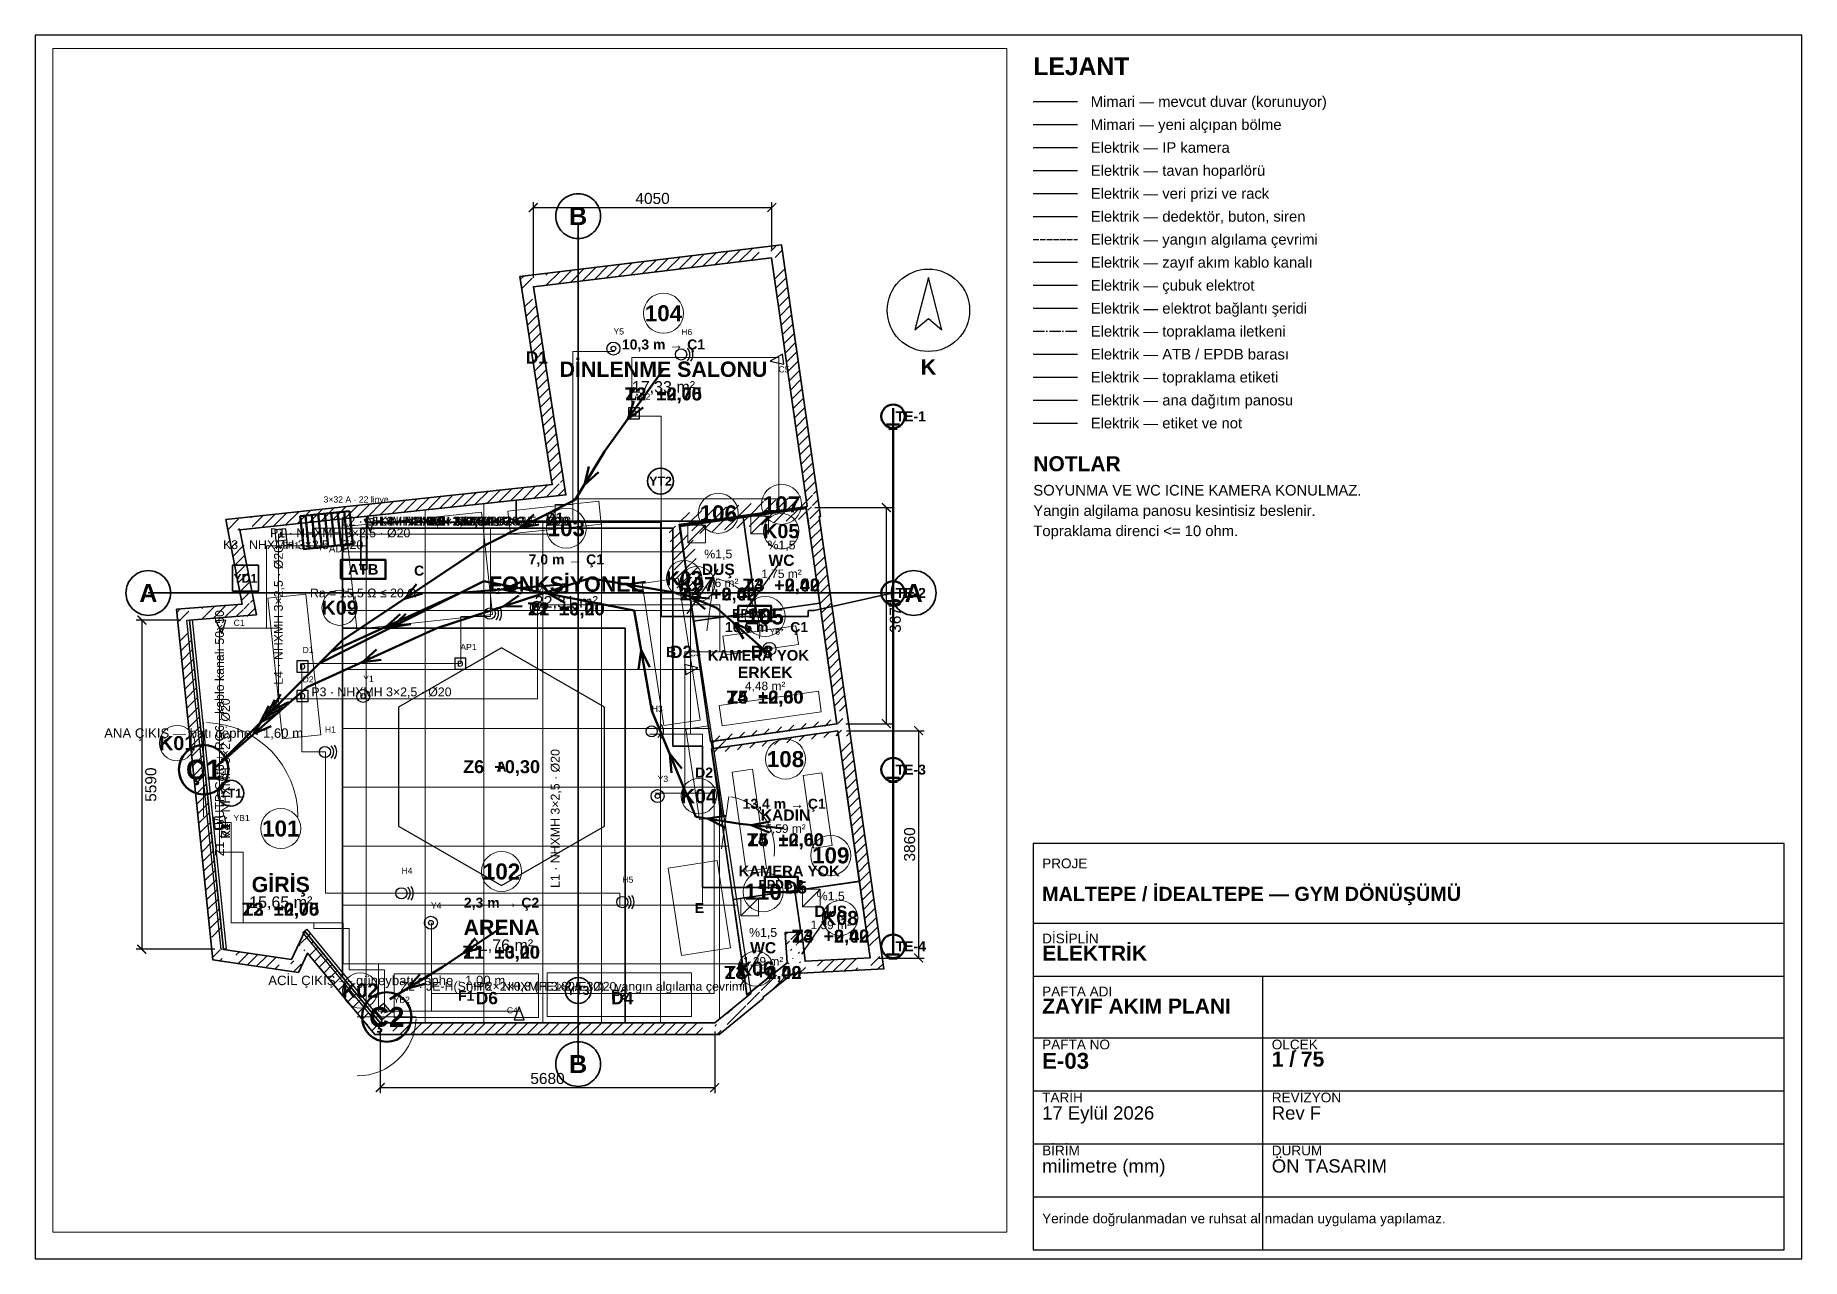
# Paper-space layout 'E-03 ZAYIF AKIM PLANI' of a CAD drawing. Header units: millimetres. Extents: x 10 to 410, y 10 to 287.
# The model-space entities are those that its viewports show. They can reach past a viewport. Long polylines and large blocks are cut down to what shows.
import ezdxf
from ezdxf.enums import TextEntityAlignment as Align

# ---------------------------------------------------------------- set-up
doc = ezdxf.new("R2010")
doc.units = ezdxf.units.MM
doc.linetypes.add('DASHDOT', pattern=[3.556, 2.54, -0.508, 0, -0.508])
doc.linetypes.add('DASHED', pattern=[1.524, 1.27, -0.254])
for name, color, linetype, lineweight in [('A-CEPHE', 5, 'Continuous', 25), ('A-DUVAR-MEVCUT', 8, 'Continuous', 35), ('A-DUVAR-YENI', 1, 'Continuous', 35), ('A-EKIPMAN', 9, 'Continuous', 18), ('A-KAPI', 8, 'Continuous', 18), ('A-KESIT-HAT', 1, 'DASHDOT', 35), ('A-MAHAL', 6, 'Continuous', 18), ('A-MOBILYA', 9, 'Continuous', 18), ('A-TAVAN-KAPAK', 150, 'Continuous', 18), ('A-TAVAN-SINIR', 150, 'Continuous', 25), ('A-TAVAN-YAZI', 150, 'Continuous', 13), ('A-YANGIN-EKIP', 1, 'Continuous', 35), ('A-YANGIN-KACIS', 3, 'Continuous', 50), ('A-YAZI', 8, 'Continuous', 13), ('A-ZEMIN-DERZ', 253, 'Continuous', 13), ('A-ZEMIN-SINIR', 30, 'Continuous', 25), ('A-ZEMIN-YAZI', 30, 'Continuous', 13), ('E-PANO', 7, 'Continuous', 50), ('E-TOPRAK-BARA', 3, 'Continuous', 50), ('E-TOPRAK-ELEKTROT', 3, 'Continuous', 50), ('E-TOPRAK-ILETKEN', 3, 'DASHDOT', 35), ('E-TOPRAK-SERIT', 3, 'Continuous', 50), ('E-TOPRAK-YAZI', 3, 'Continuous', 13), ('E-YAZI', 7, 'Continuous', 13), ('E-ZAYIF-KAMERA', 6, 'Continuous', 25), ('E-ZAYIF-LINYE', 6, 'DASHED', 13), ('E-ZAYIF-SES', 6, 'Continuous', 25), ('E-ZAYIF-TAVA', 6, 'Continuous', 18), ('E-ZAYIF-VERI', 6, 'Continuous', 25), ('E-ZAYIF-YANGIN', 1, 'Continuous', 25), ('G-ANTET', 7, 'Continuous', 25), ('G-KUZEY', 7, 'Continuous', 25), ('G-OLCU', 7, 'Continuous', 13)]:
    doc.layers.add(name, color=color, linetype=linetype, lineweight=lineweight)
doc.styles.add('GYM', font='arial.ttf')
doc.styles.add('GYM-B', font='arialbd.ttf')
doc.dimstyles.new('GYM-75', dxfattribs={"dimscale": 75, "dimtxt": 2.5, "dimasz": 2, "dimexe": 1.25, "dimexo": 2, "dimgap": 0.8, "dimtad": 1, "dimdec": 0, "dimtxsty": 'GYM', "dimblk": 'ARCHTICK', "dimcen": 2.5, "dimclrt": 7, "dimazin": 3, "dimtfac": 1, "dimtmove": 0, "dimatfit": 3})

# ---------------------------------------------------------------- blocks, each defined once
blk = doc.blocks.new('ANTET_A3')
for p, q in [((0, 74), (170, 74)), ((0, 62), (170, 62)), ((52, 0), (52, 62)), ((0, 48), (170, 48)), ((0, 36), (170, 36)), ((0, 24), (170, 24)), ((0, 12), (170, 12))]:
    blk.add_line(p, q)
blk.add_lwpolyline([(0, 0), (170, 0), (170, 92), (0, 92)], close=True)
at = {"style": 'GYM'}
for s, p in [('PROJE', (2, 87.5)), ('DİSİPLİN', (2, 70.5)), ('PAFTA ADI', (2, 58.5)), ('ÖLÇEK', (54, 46.5)), ('PAFTA NO', (2, 46.5)), ('TARİH', (2, 34.5)), ('REVİZYON', (54, 34.5)), ('BİRİM', (2, 22.5)), ('DURUM', (54, 22.5))]:
    blk.add_text(s, height=2.2, dxfattribs=at).set_placement(p, align=Align.MIDDLE_LEFT)
for tag, p, height, style in [('PROJE', (2, 79), 3.2, 'GYM-B'), ('DISIPLIN', (2, 65.5), 3.4, 'GYM-B'), ('PAFTA_ADI', (2, 53.5), 3.4, 'GYM-B'), ('PAFTA_NO', (2, 41), 3.6, 'GYM-B'), ('OLCEK', (54, 41.5), 3.4, 'GYM-B'), ('TARIH', (2, 29.5), 3, 'GYM'), ('REV', (54, 29.5), 3, 'GYM'), ('BIRIM', (2, 17.5), 3, 'GYM'), ('DURUM', (54, 17.5), 3, 'GYM'), ('NOT', (2, 6), 2.2, 'GYM')]:
    blk.add_attdef(tag, p, '', height=height, dxfattribs=dict(style=style))
blk = doc.blocks.new('G_KUZEY')
blk.add_lwpolyline([(0, 560), (-230, -330), (0, -140), (230, -330)], close=True)
blk.add_circle((0, 0), 700)
at = {"style": 'GYM-B'}
blk.add_text('K', height=260, dxfattribs=at).set_placement((0, -960), align=Align.MIDDLE_CENTER)
blk = doc.blocks.new('_ARCHTICK')
at = {"color": 0, "linetype": 'BYBLOCK', "const_width": 0.15}
blk.add_lwpolyline([(-0.5, -0.5), (0.5, 0.5)], dxfattribs=at)
blk = doc.blocks.new('E_PANO')
for p, q in [((-330, -280), (-330, 280)), ((-220, -280), (-220, 280)), ((-110, -280), (-110, 280)), ((0, -280), (0, 280)), ((110, -280), (110, 280)), ((220, -280), (220, 280)), ((330, -280), (330, 280))]:
    blk.add_line(p, q)
blk.add_lwpolyline([(-420, -280), (420, -280), (420, 280), (-420, 280)], close=True)
at = {"style": 'GYM'}
for tag, p, height in [('KOD', (0, 380), 120), ('TANIM', (0, -470), 105)]:
    blk.add_attdef(tag, p, '', height=height, dxfattribs=at)
blk = doc.blocks.new('E_KAMERA')
blk.add_lwpolyline([(-110, -85), (110, 0), (-110, 85)], close=True)
at = {"style": 'GYM'}
blk.add_attdef('KOD', (0, 210), '', height=105, dxfattribs=at)
blk = doc.blocks.new('E_HOPARLOR')
blk.add_circle((0, 0), 95)
for radius, start, end in [(150, -45, 45), (200, -35, 35)]:
    blk.add_arc((0, 0), radius, start, end)
at = {"style": 'GYM'}
blk.add_attdef('KOD', (0, 330), '', height=105, dxfattribs=at)
blk = doc.blocks.new('E_VERI')
blk.add_lwpolyline([(-95, -95), (95, -95), (95, 95), (-95, 95)], close=True)
at = {"style": 'GYM-B'}
blk.add_text('D', height=105, dxfattribs=at).set_placement((0, 0), align=Align.MIDDLE_CENTER)
at = {"style": 'GYM'}
blk.add_attdef('KOD', (0, 230), '', height=105, dxfattribs=at)
blk = doc.blocks.new('E_DEDEKTOR')
for radius in [110, 40]:
    blk.add_circle((0, 0), radius)
at = {"style": 'GYM'}
blk.add_attdef('KOD', (0, 240), '', height=105, dxfattribs=at)
blk = doc.blocks.new('E_YANGIN_BUTON')
blk.add_lwpolyline([(-95, -95), (95, -95), (95, 95), (-95, 95)], close=True)
at = {"style": 'GYM-B'}
blk.add_text('Y', height=105, dxfattribs=at).set_placement((0, 0), align=Align.MIDDLE_CENTER)
at = {"style": 'GYM'}
blk.add_attdef('KOD', (0, 230), '', height=105, dxfattribs=at)

msp = doc.modelspace()

# ---------------------------------------------------------------- hatches: boundary and pattern name
at = {"layer": 'A-DUVAR-MEVCUT'}
h = msp.add_hatch(dxfattribs=at)
h.set_pattern_fill('ANSI31', scale=40)
h.paths.add_polyline_path([(11012, 4959), (11563, 1104), (11761, 1132.3), (11210, 4987.3)])
h.paths.add_polyline_path([(11353, 1093), (11563, 1104), (11533, 1314), (11735, 1314), (11773, 1048.3), (11773, 914.7), (11377.4, 894), (11353, 894)])
h.paths.add_polyline_path([(11563, 1104), (10456, 1046), (10466.5, 846.3), (11573.5, 904.3)])
h.paths.add_polyline_path([(10432.3, 1256), (10456, 1046), (10666, 1057), (10666, 856.7), (10278.4, 836.4), (10275.5, 862.3), (10246, 838.7), (10246, 1256)])
h.paths.add_polyline_path([(10456, 1046), (10400, 1542), (10201.3, 1519.6), (10257.3, 1023.6)])
h.paths.add_polyline_path([(10190, 1332), (10190, 1534.6), (10400, 1542), (10423.7, 1332)])
h.paths.add_polyline_path([(10400, 1542), (10116, 1532), (10123, 1332.1), (10407, 1342.1)])
h.paths.add_polyline_path([(10326, 1322), (10129.9, 1322), (10116, 1532), (10326, 1539.4)])
h.paths.add_polyline_path([(10116, 1532), (10150, 1018), (10349.6, 1031.2), (10315.6, 1545.2)])
h.paths.add_polyline_path([(9940, 850.4), (10150, 1018), (10136.1, 1228), (10360, 1228), (10360, 840.7), (10278.4, 836.4), (10275.5, 862.3), (10207.5, 808), (9940, 808)])
h.paths.add_polyline_path([(10150, 1018), (9527.5, 521.1), (9652.2, 364.8), (10274.8, 861.7)])
h.paths.add_polyline_path([(9317.5, 322.8), (9531, 498), (9527.5, 521.1), (9737.5, 688.7), (9737.5, 408.7), (9618.5, 311.1), (9317.5, 311.1)])
h.paths.add_polyline_path([(9527.5, 521.1), (9531, 498), (9728.7, 528.2), (9725.2, 551.3)])
h.paths.add_polyline_path([(9321, 325.7), (9531, 498), (9527.5, 521.1), (9741, 691.5), (9741, 411.6), (9590.4, 288), (9321, 288)])
h.paths.add_polyline_path([(9531, 498), (8924, 0), (9050.9, -154.6), (9657.9, 343.4)])
h.paths.add_polyline_path([(9134, -86.4), (8995.5, -200), (8714, -200), (8714, 0), (8924, 0), (9134, 172.3)])
h.paths.add_polyline_path([(8924, 0), (3241, 0), (3241, -200), (8924, -200)])
h.paths.add_polyline_path([(3067.6, 210), (3241, 0), (3451, 0), (3451, -200), (3146.8, -200), (3031, -59.8), (3031, 210)])
h.paths.add_polyline_path([(3241, 0), (1957, 1555), (1802.8, 1427.7), (3086.8, -127.3)])
h.paths.add_polyline_path([(1858.6, 1345), (1957, 1555), (2130.4, 1345)])
h.paths.add_polyline_path([(1957, 1555), (1732, 1075), (1913.1, 990.1), (2138.1, 1470.1)])
h.paths.add_polyline_path([(1522, 904.1), (1522, 1106.3), (1732, 1075), (1830.4, 1285), (1942, 1285), (1942, 1051.8), (1854.4, 865), (1784.2, 865)])
h.paths.add_polyline_path([(1732, 1075), (579, 1247), (549.5, 1049.2), (1702.5, 877.2)])
h.paths.add_polyline_path([(557.3, 1457), (579, 1247), (789, 1215.7), (789, 1037), (631.2, 1037), (396, 1072.1), (369, 1333.3), (369, 1457)])
h.paths.add_polyline_path([(579, 1247), (0, 6840), (-198.9, 6819.4), (380.1, 1226.4)])
h.paths.add_polyline_path([(210, 6856.8), (0, 6840), (21.7, 6630), (-179.3, 6630), (-210, 6926.3), (-210, 7023.8), (116.8, 7050), (210, 7050)])
h.paths.add_polyline_path([(0, 6840), (1136, 6931), (1120, 7130.4), (-16, 7039.4)])
h.paths.add_polyline_path([(1094.8, 7141), (1136, 6931), (926, 6914.2), (926, 7141)])
h.paths.add_polyline_path([(1136, 6931), (853, 8372), (656.7, 8333.5), (939.7, 6892.5)])
h.paths.add_polyline_path([(1063, 8394.5), (853, 8372), (894.2, 8162), (690.4, 8162), (643, 8403.5), (643, 8550.7), (935.7, 8582), (1063, 8582)])
h.paths.add_polyline_path([(853, 8372), (6392, 8965), (6370.7, 9163.9), (831.7, 8570.9)])
h.paths.add_polyline_path([(6359.2, 9175), (6392, 8965), (6182, 8942.5), (6182, 9175)])
h.paths.add_polyline_path([(6392, 8965), (5840, 12499), (5642.4, 12468.1), (6194.4, 8934.1)])
h.paths.add_polyline_path([(6050, 12524.5), (5840, 12499), (5872.8, 12289), (5670.4, 12289), (5630, 12547.5), (5630, 12675), (5910.3, 12709), (6050, 12709)])
h.paths.add_polyline_path([(5840, 12499), (9885, 12990), (9860.9, 13188.5), (5815.9, 12697.5)])
h.paths.add_polyline_path([(9915.2, 12780), (9885, 12990), (9675, 12964.5), (9675, 13166), (9955.3, 13200), (10056.9, 13200), (10095, 12934.7), (10095, 12780)])
h.paths.add_polyline_path([(9885, 12990), (10491, 8771), (10689, 8799.4), (10083, 13018.4)])
h.paths.add_polyline_path([(10500.3, 8561), (10473, 8753), (10281, 8725.3), (10281, 8741.2), (10491, 8771), (10460.8, 8981), (10662.9, 8981), (10701, 8715.7), (10701, 8598.8), (10697.1, 8598.2), (10701, 8570.5), (10701, 8561)])
h.paths.add_polyline_path([(10491, 8771), (8314, 8462), (8342.1, 8264), (10519.1, 8573)])
h.paths.add_polyline_path([(8524, 8472.1), (8329, 8444), (8356.2, 8252), (8346.1, 8252), (8314, 8462), (8524, 8491.8)])
h.paths.add_polyline_path([(8314, 8462), (8485.6, 7338.9), (8683.3, 7369.1), (8511.7, 8492.2)])
h.paths.add_polyline_path([(8455.9, 7548.9), (8485.6, 7338.9), (8453.5, 7548.9)])
h.paths.add_polyline_path([(8485.6, 7338.9), (8329, 8444), (8131, 8415.9), (8287.6, 7310.9)])
h.paths.add_polyline_path([(8539, 8474.3), (8329, 8444), (8358.8, 8234), (8348.8, 8234), (8314, 8462), (8539, 8493.9)])
h.paths.add_polyline_path([(8329, 8444), (10473, 8753), (10444.5, 8951), (8300.5, 8642)])
h.paths.add_polyline_path([(10502.9, 8543), (10473, 8753), (10263, 8722.7), (10263, 8738.6), (10491, 8771), (10463.4, 8963), (10665.5, 8963), (10683, 8841), (10683, 8543)])
h.paths.add_polyline_path([(10473, 8753), (10996, 5080), (11194, 5108.2), (10671, 8781.2)])
h.paths.add_polyline_path([(11024.7, 4870), (11012, 4959), (10786, 4926.8), (10786, 5050.2), (10996, 5080), (10966.1, 5290), (11168.1, 5290), (11206, 5023.9), (11206, 4870)])
h.paths.add_polyline_path([(10996, 5080), (8876.8, 4779), (8904.9, 4580.9), (11024.1, 4882)])
h.paths.add_polyline_path([(9086.8, 4685.1), (8895.3, 4657.9), (8876.8, 4779), (9086.8, 4808.8)])
h.paths.add_polyline_path([(8876.8, 4779), (8895.3, 4657.9), (9093, 4688.1), (9074.5, 4809.2)])
h.paths.add_polyline_path([(9105.3, 4687.8), (8895.3, 4657.9), (8876.8, 4779), (9105.3, 4811.4)])
h.paths.add_polyline_path([(8895.3, 4657.9), (11012, 4959), (10983.8, 5157), (8867.1, 4855.9)])
h.paths.add_polyline_path([(11042, 4749), (11012, 4959), (10802, 4929.1), (10802, 5052.4), (10996, 5080), (10983.3, 5169), (11185.3, 5169), (11222, 4911.6), (11222, 4910.1), (11221, 4910), (11222, 4903.3), (11222, 4749)])

# ---------------------------------------------------------------- linework, layer by layer
at = {"layer": 'A-CEPHE'}
for points in [[(-44.8, 6835.4), (44.8, 6844.6), (624.8, 1254.6), (535.2, 1245.4)], [(3274.8, 28.5), (3205.2, -28.5), (1925.2, 1531.5), (1994.8, 1588.5)]]:
    msp.add_lwpolyline(points, close=True, dxfattribs=at)
at = {"layer": 'A-DUVAR-MEVCUT'}
for points in [[(11221, 4910), (11791.9, 915.7), (10278.4, 836.4), (10275.5, 862.3), (9742.7, 436.9), (9745.9, 415.6), (8995.5, -200), (3146.8, -200), (2004, 1184), (1849.9, 855.2), (396, 1072.1), (-220, 7023), (896.5, 7112.5), (614.7, 8547.6), (6162, 9141.5), (5610.5, 12672.6), (10055.1, 13212.1), (10717.5, 8601.1), (10697.1, 8598.2), (11222.2, 4910.1)], [(11012, 4959), (11563, 1104), (10456, 1046), (10400, 1542), (10116, 1532), (10150, 1018), (9527.5, 521.1), (9531, 498), (8924, 0), (3241, 0), (1957, 1555), (1732, 1075), (579, 1247), (0, 6840), (1136, 6931), (853, 8372), (6392, 8965), (5840, 12499), (9885, 12990), (10491, 8771), (8314, 8462), (8485.6, 7338.9), (8329, 8444), (10473, 8753), (10996, 5080), (8876.8, 4779), (8895.3, 4657.9)]]:
    msp.add_lwpolyline(points, close=True, dxfattribs=at)
at = {"layer": 'A-DUVAR-YENI'}
for points in [[(10473, 8753), (8329, 8444), (8849, 4775), (10996, 5080)], [(10475.8, 8733.2), (10704.2, 7129.4), (9632.7, 6976.8), (9404.3, 8580.6)], [(9403.3, 8580.5), (9631.7, 6976.7), (8558.6, 6823.9), (8331.3, 8427.8)], [(11012, 4959), (8868, 4654), (9466, 472), (10150, 1018), (10116, 1532), (10400, 1542), (10456, 1046), (11563, 1104)], [(11377.5, 2402), (11563, 1104), (10456, 1046), (10400, 1542), (10381.8, 1541.4), (10281.1, 2245.2)], [(10280.1, 2245.1), (10380.8, 1541.3), (10116, 1532), (10150, 1018), (9496.8, 496.6), (9463.2, 491.8), (9233.9, 2095.5)]]:
    msp.add_lwpolyline(points, close=True, dxfattribs=at)
at = {"layer": 'A-EKIPMAN'}
for points in [[(6991.3, 8468.5), (6949.9, 8856.3), (5408.7, 8691.5), (5450.1, 8303.7)], [(4960.5, 8673.3), (2653.6, 8426.8), (2839.5, 6686.7), (5146.4, 6933.2)], [(8301.9, 7552.9), (7689, 7459.1), (8058.1, 5047.1), (8671, 5140.9)], [(5300, 6369.9), (3550.7, 5359.9), (3550.7, 3340.1), (5300, 2330.1), (7049.3, 3340.1), (7049.3, 5359.9)], [(8815.5, 5045.6), (8430, 4986.6), (8664.5, 3454.4), (9050, 3513.4)], [(9188.6, 1272.2), (8961.7, 2754.9), (8131.4, 2627.8), (8358.3, 1145.1)], [(5925, 90), (5925, 830), (3475, 830), (3475, 90)], [(8525, 110), (8525, 850), (6075, 850), (6075, 110)]]:
    msp.add_lwpolyline(points, close=True, dxfattribs=at)
at = {"layer": 'A-KAPI'}
for p, q in [((8787.4, 6654.4), (8912.6, 7545.6)), ((240, 3500), (240, 5100)), ((9037.4, 2954.4), (9162.6, 3845.6)), ((2850, 100), (3850, 100))]:
    msp.add_line(p, q, dxfattribs=at)
for centre, radius, start, end in [((8787.4, 6654.4), 900, -8, 80), ((240, 3500), 1600, 0, 88), ((9037.4, 2954.4), 900, -8, 80), ((2850, 100), 1000, -90, -2)]:
    msp.add_arc(centre, radius, start, end, dxfattribs=at)
at = {"layer": 'A-KESIT-HAT'}
for p, q in [((6600, -700), (6600, 13700)), ((-700, 7300), (12300, 7300))]:
    msp.add_line(p, q, dxfattribs=at)
for centre in [(6600, 13700), (-700, 7300), (12300, 7300), (6600, -700)]:
    msp.add_circle(centre, 380, dxfattribs=at)
at = {"layer": 'A-MAHAL'}
for centre, radius in [((8050, 12050), 340), ((10054.2, 8805), 340), ((6400, 8400), 340), ((8981.2, 8652.2), 340), ((10050, 8350), 300), ((8400, 7550), 300), ((8620, 7450), 300), ((2550, 7050), 300), ((9777.1, 6901.4), 340), ((-210, 4750), 300), ((10122.7, 4478.5), 340), ((8650, 3850), 300), ((1550, 3300), 340), ((10890.8, 2843.6), 340), ((5300, 2570), 340), ((9742.1, 2225), 340), ((11050, 1780), 300), ((9620, 920), 300), ((2900, 550), 300)]:
    msp.add_circle(centre, radius, dxfattribs=at)
at = {"layer": 'A-MOBILYA'}
for points in [[(1977.8, 7277.4), (1331.3, 7209.5), (1582.2, 4822.6), (2228.7, 4890.5)], [(9058.5, 6566.5), (9103.5, 6249.7), (10341, 6425.5), (10296, 6742.3)], [(8998.1, 5391.3), (9047.4, 5044.8), (10730.5, 5283.9), (10681.2, 5630.4)], [(9561.8, 4306.6), (9215.3, 4257), (9456, 2574.1), (9802.5, 2623.7)], [(10737, 4247.3), (10420.3, 4202), (10597.2, 2964.6), (10914, 3009.9)]]:
    msp.add_lwpolyline(points, close=True, dxfattribs=at)
at = {"layer": 'A-TAVAN-KAPAK'}
for p, q in [((8461.3, 8150.5), (8761.3, 8450.5)), ((9534.3, 8303.2), (9834.3, 8603.2)), ((9363.9, 1815.1), (9663.9, 2115.1)), ((10411.1, 1972), (10711.1, 2272))]:
    msp.add_line(p, q, dxfattribs=at)
for points in [[(8461.3, 8150.5), (8761.3, 8150.5), (8761.3, 8450.5), (8461.3, 8450.5)], [(9534.3, 8303.2), (9834.3, 8303.2), (9834.3, 8603.2), (9534.3, 8603.2)], [(9363.9, 1815.1), (9663.9, 1815.1), (9663.9, 2115.1), (9363.9, 2115.1)], [(10411.1, 1972), (10711.1, 1972), (10711.1, 2272), (10411.1, 2272)]]:
    msp.add_lwpolyline(points, close=True, dxfattribs=at)
at = {"layer": 'A-TAVAN-SINIR'}
for points in [[(5550, 8520), (5550, 8874.9), (6392, 8965), (5840, 12499), (9885, 12990), (10491, 8771), (8722.6, 8520)], [(8924, 0), (7400, 0), (7400, 6700), (2600, 6700), (2600, 8559), (5550, 8874.9), (5550, 8520), (8722.6, 8520), (8314, 8462), (9531, 498)], [(10475.8, 8733.2), (10704.2, 7129.4), (9632.7, 6976.8), (9404.3, 8580.6)], [(1957, 1555), (1732, 1075), (579, 1247), (0, 6840), (1136, 6931), (853, 8372), (2600, 8559), (2600, 776.3)], [(9403.3, 8580.5), (9631.7, 6976.7), (8558.6, 6823.9), (8331.3, 8427.8)], [(10996, 5080), (8849, 4775), (8558.8, 6822.9), (8558.8, 6822.9), (10704.3, 7128.4)], [(7400, 6700), (7400, 0), (3241, 0), (2600, 776.3), (2600, 6700)], [(8868, 4654), (11012, 4959), (11377.3, 2403), (11377.3, 2403), (9233.7, 2096.5)], [(11377.5, 2402), (11563, 1104), (10456, 1046), (10400, 1542), (10381.8, 1541.4), (10281.1, 2245.2)], [(10280.1, 2245.1), (10380.8, 1541.3), (10116, 1532), (10150, 1018), (9496.8, 496.6), (9463.2, 491.8), (9233.9, 2095.5)]]:
    msp.add_lwpolyline(points, close=True, dxfattribs=at)
at = {"layer": 'A-YANGIN-EKIP'}
msp.add_lwpolyline([(730, 7330), (1170, 7330), (1170, 7770), (730, 7770)], close=True, dxfattribs=at)
for centre in [(8000, 9200), (700, 3900), (6600, 550)]:
    msp.add_circle(centre, 220, dxfattribs=at)
at = {"layer": 'A-YANGIN-KACIS'}
for p, q in [((7445.4, 10253.5), (7546.6, 10560)), ((7445.4, 10253.5), (7702.4, 10448.7)), ((6706.3, 9136.3), (6785, 9449.3)), ((6706.3, 9136.3), (6948.5, 9349.6)), ((5614.2, 8409.1), (5846.5, 8633.2)), ((5614.2, 8409.1), (5932.5, 8462.1)), ((3650.2, 7200.2), (3853.5, 7450.8)), ((3650.2, 7200.2), (3959.8, 7291.4)), ((5320.6, 7360.1), (5619.8, 7481.1)), ((5320.6, 7360.1), (5635.7, 7290.2)), ((5328.9, 7069.1), (5592.1, 7255.8)), ((6098.4, 7284.6), (6419.2, 7319.3)), ((6098.4, 7284.6), (6382.4, 7131.4)), ((7422.5, 7445), (7742.3, 7488.1)), ((7422.5, 7445), (7710.5, 7299.3)), ((8508.9, 7234.4), (8756.3, 7027.2)), ((8508.9, 7234.4), (8830.2, 7203.9)), ((3336.1, 6725.5), (3577.1, 6940.2)), ((3439, 6719.5), (3671.8, 6943)), ((5328.9, 7069.1), (5651.6, 7073.8)), ((3336.1, 6725.5), (3656.3, 6765.9)), ((3439, 6719.5), (3757.5, 6771.7)), ((9240, 6794.1), (9407.8, 6518.4)), ((9240, 6794.1), (9534.5, 6662)), ((2936.1, 6125.5), (3177.1, 6340.2)), ((7668.7, 6327.3), (7628, 6007.1)), ((7668.7, 6327.3), (7816.6, 6040.4)), ((2936.1, 6125.5), (3256.3, 6165.9)), ((1297.7, 5197.7), (1447.9, 5483.3)), ((1397.7, 5297.7), (1547.9, 5583.3)), ((1397.7, 5297.7), (1683.3, 5447.9)), ((1089.3, 4906.8), (1258.8, 5181.4)), ((1197.7, 5097.7), (1347.9, 5383.3)), ((1197.7, 5097.7), (1483.3, 5247.9)), ((1297.7, 5197.7), (1583.3, 5347.9)), ((1089.3, 4906.8), (1384.6, 5037)), ((8155.8, 4566.2), (8185.9, 4244.8)), ((8155.8, 4566.2), (8362.7, 4318.5)), ((8797.3, 3468.4), (9116.7, 3514.3)), ((8797.3, 3468.4), (9086.4, 3325.2)), ((9546, 3359.1), (9862.6, 3421.6)), ((9546, 3359.1), (9842.3, 3231.2)), ((4650.5, 1184.8), (4853.2, 1435.9)), ((4650.5, 1184.8), (4959.8, 1276.8)), ((3696.4, 581.1), (3909.4, 823.5)), ((3696.4, 581.1), (4009.3, 660.1))]:
    msp.add_line(p, q, dxfattribs=at)
for points in [[(8050, 11100), (7050, 9700), (6550, 8880), (5000, 8100), (2600, 6500), (450, 4350)], [(9800, 6300), (8950, 7050), (8400, 7280), (6800, 7550), (4200, 6700), (2000, 5700), (450, 4350)], [(10100, 3300), (9350, 3380), (8600, 3500), (7850, 5300), (7550, 7000), (5000, 7500), (2200, 6100), (450, 4350)], [(6400, 7450), (4600, 7300), (2400, 6300), (450, 4350)], [(5300, 1620), (4300, 950), (3400, 400)]]:
    msp.add_lwpolyline(points, dxfattribs=at)
for centre in [(240, 4300), (3350, 100)]:
    msp.add_circle(centre, 420, dxfattribs=at)
at = {"layer": 'A-ZEMIN-DERZ'}
for p, q in [((4000, 6700), (4000, 8708.9)), ((5000, 6700), (5000, 8816)), ((3000, 6700), (3000, 8601.9)), ((6000, 6700), (6000, 8520)), ((7000, 6700), (7000, 8520)), ((8000, 0), (8000, 8520)), ((2600, 8000), (8384.6, 8000)), ((2600, 7000), (8537.4, 7000)), ((3000, 291.9), (3000, 6700)), ((4000, 0), (4000, 6700)), ((5000, 0), (5000, 6700)), ((6000, 0), (6000, 6700)), ((7000, 0), (7000, 6700)), ((2600, 6000), (7400, 6000)), ((7400, 6000), (8690.2, 6000)), ((2600, 5000), (7400, 5000)), ((7400, 5000), (8843, 5000)), ((2600, 4000), (7400, 4000)), ((7400, 4000), (8995.9, 4000)), ((9000, 62.4), (9000, 3972.8)), ((2600, 3000), (7400, 3000)), ((7400, 3000), (9148.7, 3000)), ((2600, 2000), (7400, 2000)), ((7400, 2000), (9301.5, 2000)), ((2600, 1000), (7400, 1000)), ((7400, 1000), (9454.3, 1000)), ((3241, 0), (7400, 0)), ((7400, 0), (8924, 0))]:
    msp.add_line(p, q, dxfattribs=at)
at = {"layer": 'A-ZEMIN-SINIR'}
for p, q in [((9524.3, 7096.8), (10054.2, 7855)), ((8451.3, 6943.9), (8981.2, 7702.2)), ((10401.1, 1166), (10890.8, 1893.6)), ((9353.9, 611.8), (9742.1, 1275))]:
    msp.add_line(p, q, dxfattribs=at)
for points in [[(5550, 8520), (5550, 8874.9), (6392, 8965), (5840, 12499), (9885, 12990), (10491, 8771), (8722.6, 8520)], [(8924, 0), (7400, 0), (7400, 6700), (2600, 6700), (2600, 8559), (5550, 8874.9), (5550, 8520), (8722.6, 8520), (8314, 8462), (9531, 498)], [(10475.8, 8733.2), (10704.2, 7129.4), (9632.7, 6976.8), (9404.3, 8580.6)], [(1957, 1555), (1732, 1075), (579, 1247), (0, 6840), (1136, 6931), (853, 8372), (2600, 8559), (2600, 776.3)], [(9403.3, 8580.5), (9631.7, 6976.7), (8558.6, 6823.9), (8331.3, 8427.8)], [(10996, 5080), (8849, 4775), (8558.8, 6822.9), (8558.8, 6822.9), (10704.3, 7128.4)], [(7400, 6700), (7400, 0), (3241, 0), (2600, 776.3), (2600, 6700)], [(5300, 6369.9), (3550.7, 5359.9), (3550.7, 3340.1), (5300, 2330.1), (7049.3, 3340.1), (7049.3, 5359.9)], [(8868, 4654), (11012, 4959), (11377.3, 2403), (11377.3, 2403), (9233.7, 2096.5)], [(11377.5, 2402), (11563, 1104), (10456, 1046), (10400, 1542), (10381.8, 1541.4), (10281.1, 2245.2)], [(10280.1, 2245.1), (10380.8, 1541.3), (10116, 1532), (10150, 1018), (9496.8, 496.6), (9463.2, 491.8), (9233.9, 2095.5)]]:
    msp.add_lwpolyline(points, close=True, dxfattribs=at)
at = {"layer": 'E-TOPRAK-BARA'}
for points in [[(2570, 7540), (3330, 7540), (3330, 7860), (2570, 7860)], [(9320, 6820), (9880, 6820), (9880, 7080), (9320, 7080)], [(9770, 2220), (10330, 2220), (10330, 2480), (9770, 2480)]]:
    msp.add_lwpolyline(points, close=True, dxfattribs=at)
at = {"layer": 'E-TOPRAK-ELEKTROT'}
for p, q in [((11950, 10160), (11950, 10440)), ((11840, 10160), (12060, 10160)), ((11880, 10090), (12020, 10090)), ((11950, 7160), (11950, 7440)), ((11840, 7160), (12060, 7160)), ((11880, 7090), (12020, 7090)), ((11950, 4160), (11950, 4440)), ((11840, 4160), (12060, 4160)), ((11880, 4090), (12020, 4090)), ((11950, 1160), (11950, 1440)), ((11840, 1160), (12060, 1160)), ((11880, 1090), (12020, 1090))]:
    msp.add_line(p, q, dxfattribs=at)
for centre in [(11950, 10300), (11950, 7300), (11950, 4300), (11950, 1300)]:
    msp.add_circle(centre, 200, dxfattribs=at)
at = {"layer": 'E-TOPRAK-ILETKEN'}
msp.add_line((11950, 7300), (10610, 7000), dxfattribs=at)
for points in [[(10610, 7000), (10510, 7000), (10510, 6900), (8010, 6900), (8010, 8500), (3010, 8500), (3010, 7700), (2910, 7700)], [(2910, 7700), (2910, 8400), (8210, 8400), (8210, 6900), (9610, 6900)], [(2910, 7700), (2910, 8400), (8210, 8400), (8210, 4700), (8710, 4700), (8710, 2300), (10010, 2300)]]:
    msp.add_lwpolyline(points, dxfattribs=at)
at = {"layer": 'E-TOPRAK-SERIT'}
msp.add_lwpolyline([(11950, 10300), (11950, 7300), (11950, 4300), (11950, 1300)], dxfattribs=at)
at = {"layer": 'E-ZAYIF-LINYE'}
for p, q in [((6510, 8800), (6510, 11400)), ((6510, 11400), (7210, 11400)), ((7210, 11400), (6510, 11400)), ((6510, 11400), (6510, 8500)), ((6210, 8300), (6210, 8800)), ((6210, 8800), (6510, 8800)), ((2310, 8400), (2110, 8400)), ((2110, 8400), (2110, 8300)), ((3010, 8400), (2310, 8400)), ((6510, 8500), (3010, 8500)), ((3010, 8500), (3010, 8400)), ((2110, 8300), (1510, 8300)), ((1510, 8300), (1510, 5500)), ((1510, 6700), (1510, 8300)), ((1510, 8300), (6210, 8300)), ((5910, 5500), (5910, 7100)), ((5910, 7100), (9010, 7100)), ((9010, 7100), (9010, 6300)), ((510, 3400), (510, 6700)), ((510, 6700), (1510, 6700)), ((9810, 6300), (8410, 6300)), ((8410, 6300), (8410, 3900)), ((9010, 6300), (9810, 6300)), ((1510, 5500), (2910, 5500)), ((2910, 5500), (5910, 5500)), ((8410, 3900), (7910, 3900)), ((7910, 3900), (8910, 3900)), ((8910, 3900), (8910, 500)), ((710, 3400), (510, 3400)), ((710, 1700), (710, 3400)), ((2110, 1700), (710, 1700)), ((2110, 1600), (2110, 1700)), ((2710, 1600), (2110, 1600)), ((2710, 900), (2710, 1600)), ((4110, 500), (4110, 1700)), ((4110, 1700), (4110, 200)), ((3310, 900), (2710, 900)), ((3310, 200), (3310, 900)), ((8910, 500), (4110, 500)), ((4110, 200), (3310, 200))]:
    msp.add_line(p, q, dxfattribs=at)
at = {"layer": 'E-ZAYIF-TAVA'}
for p, q in [((7510, 10300), (7510, 11300)), ((7510, 11300), (8310, 11300)), ((8310, 11300), (10010, 11300)), ((10010, 11300), (10010, 8900)), ((8010, 10300), (7510, 10300)), ((8010, 7200), (8010, 10300)), ((10010, 8900), (6510, 8900)), ((6510, 8900), (6510, 8500)), ((2310, 8400), (3110, 8400)), ((6510, 8500), (3010, 8500)), ((3010, 8500), (3010, 8100)), ((3110, 8400), (5110, 8400)), ((5110, 8400), (5110, 6900)), ((3010, 8100), (1310, 8100)), ((1310, 8100), (1310, 6700)), ((8510, 7200), (8010, 7200)), ((8510, 6000), (8510, 7200)), ((5110, 6900), (4610, 6900)), ((4610, 6900), (4610, 6100)), ((1310, 6700), (510, 6700)), ((510, 6700), (510, 2900)), ((4610, 6100), (1910, 6100)), ((1910, 6100), (1910, 5500)), ((8510, 4900), (8510, 6000)), ((1910, 5500), (1910, 4600)), ((8710, 4900), (7810, 4900)), ((7810, 4900), (8510, 4900)), ((8710, 2000), (8710, 4900)), ((1910, 4600), (2310, 4600)), ((2310, 4600), (2310, 2200)), ((510, 2900), (910, 2900)), ((910, 2900), (910, 1700)), ((2310, 2200), (3610, 2200)), ((3610, 2200), (7310, 2200)), ((7310, 2200), (7310, 2000)), ((7310, 2000), (8710, 2000)), ((910, 1700), (2610, 1700)), ((2610, 1700), (2610, 1000)), ((2610, 1000), (3210, 1000)), ((3210, 1000), (3210, 200)), ((3210, 200), (5610, 200))]:
    msp.add_line(p, q, dxfattribs=at)

# ---------------------------------------------------------------- block references
at = {"layer": 'E-PANO'}
ref = msp.add_blockref('E_PANO', (2327, 8369), dxfattribs=dict(at, rotation=186.1))
ref.add_attrib('KOD', 'ADP', (2367.4, 7991.2), dxfattribs={"layer": '0', "height": 120, "style": 'GYM'})
ref.add_attrib('TANIM', '3×32 A · 22 linye', (2277.1, 8836.3), dxfattribs={"layer": '0', "height": 105, "style": 'GYM'})
ref = msp.add_blockref('E_PANO', (2327, 8369), dxfattribs=dict(at, rotation=186.1))
ref.add_attrib('KOD', 'ADP', (2367.4, 7991.2), dxfattribs={"layer": '0', "height": 120, "style": 'GYM'})
ref.add_attrib('TANIM', '3×32 A · 22 linye', (2277.1, 8836.3), dxfattribs={"layer": '0', "height": 105, "style": 'GYM'})
ref = msp.add_blockref('E_PANO', (2327, 8369), dxfattribs=dict(at, rotation=186.1))
ref.add_attrib('KOD', 'ADP', (2367.4, 7991.2), dxfattribs={"layer": '0', "height": 120, "style": 'GYM'})
ref.add_attrib('TANIM', '3×32 A · 22 linye', (2277.1, 8836.3), dxfattribs={"layer": '0', "height": 105, "style": 'GYM'})
ref = msp.add_blockref('E_PANO', (2327, 8369), dxfattribs=dict(at, rotation=186.1))
ref.add_attrib('KOD', 'ADP', (2367.4, 7991.2), dxfattribs={"layer": '0', "height": 120, "style": 'GYM'})
ref.add_attrib('TANIM', '3×32 A · 22 linye', (2277.1, 8836.3), dxfattribs={"layer": '0', "height": 105, "style": 'GYM'})
at = {"layer": 'E-ZAYIF-KAMERA'}
ref = msp.add_blockref('E_KAMERA', (9973, 11253), dxfattribs=dict(at, rotation=188.2))
ref.add_attrib('KOD', 'C5', (10003, 11045.1), dxfattribs={"layer": '0', "height": 105, "style": 'GYM'})
ref = msp.add_blockref('E_KAMERA', (3061, 8447), dxfattribs=dict(at, rotation=276.1))
ref.add_attrib('KOD', 'C2', (3269.8, 8469.3), dxfattribs={"layer": '0', "height": 105, "style": 'GYM'})
ref = msp.add_blockref('E_KAMERA', (540, 6723), dxfattribs=dict(at, rotation=274.6))
ref.add_attrib('KOD', 'C1', (749.3, 6739.8), dxfattribs={"layer": '0', "height": 105, "style": 'GYM'})
ref = msp.add_blockref('E_KAMERA', (8526, 6016), dxfattribs=dict(at, rotation=8.1))
ref.add_attrib('KOD', 'C3', (8496.4, 6223.9), dxfattribs={"layer": '0', "height": 105, "style": 'GYM'})
ref = msp.add_blockref('E_KAMERA', (5600, 160), dxfattribs=dict(at, rotation=90))
ref.add_attrib('KOD', 'C4', (5390, 160), dxfattribs={"layer": '0', "height": 105, "style": 'GYM'})
at = {"layer": 'E-ZAYIF-SES'}
for p, values in [((8350, 11350), {'KOD': 'H6'}), ((5100, 6950), {'KOD': 'H2'}), ((7850, 4950), {'KOD': 'H3'}), ((2300, 4600), {'KOD': 'H1'}), ((3600, 2200), {'KOD': 'H4'}), ((7350, 2050), {'KOD': 'H5'})]:
    msp.add_blockref('E_HOPARLOR', p, dxfattribs=at).add_auto_attribs(values)
at = {"layer": 'E-ZAYIF-VERI'}
for p, values in [((7550, 10350), {'KOD': 'AP2'}), ((1920, 6050), {'KOD': 'D1'}), ((4600, 6100), {'KOD': 'AP1'}), ((1920, 5550), {'KOD': 'D2'})]:
    msp.add_blockref('E_VERI', p, dxfattribs=at).add_auto_attribs(values)
at = {"layer": 'E-ZAYIF-YANGIN'}
for p, values in [((7200, 11450), {'KOD': 'Y5'}), ((5900, 7050), {'KOD': 'Y2'}), ((9850, 6350), {'KOD': 'Y6'}), ((2950, 5550), {'KOD': 'Y1'}), ((7950, 3850), {'KOD': 'Y3'}), ((4100, 1700), {'KOD': 'Y4'})]:
    msp.add_blockref('E_DEDEKTOR', p, dxfattribs=at).add_auto_attribs(values)
ref = msp.add_blockref('E_YANGIN_BUTON', (1551, 8286), dxfattribs=dict(at, rotation=186.1))
ref.add_attrib('KOD', 'SR1', (1575.4, 8057.3), dxfattribs={"layer": '0', "height": 105, "style": 'GYM'})
ref = msp.add_blockref('E_YANGIN_BUTON', (517, 3403), dxfattribs=dict(at, rotation=275.9))
ref.add_attrib('KOD', 'YB1', (745.8, 3426.6), dxfattribs={"layer": '0', "height": 105, "style": 'GYM'})
ref = msp.add_blockref('E_YANGIN_BUTON', (3289, 194), dxfattribs=dict(at, rotation=309.5))
ref.add_attrib('KOD', 'YB2', (3466.5, 340.3), dxfattribs={"layer": '0', "height": 105, "style": 'GYM'})
at = {"layer": 'G-KUZEY'}
msp.add_blockref('G_KUZEY', (12550, 12100), dxfattribs=at)

# ---------------------------------------------------------------- texts
at = {"layer": 'A-EKIPMAN', "style": 'GYM-B'}
for s, p in [('D1', (6200, 8580)), ('C', (3900, 7680)), ('B', (8180, 6300)), ('A', (5300, 4350)), ('D2', (8740, 4250)), ('E', (8660, 1950)), ('F1', (4700, 460)), ('F2', (7300, 480))]:
    msp.add_text(s, height=170, dxfattribs=at).set_placement(p, align=Align.MIDDLE_CENTER)
at = {"layer": 'A-KESIT-HAT', "style": 'GYM-B'}
for s, p in [('B', (6600, 13700)), ('A', (-700, 7300)), ('A', (12300, 7300)), ('B', (6600, -700))]:
    msp.add_text(s, height=304, dxfattribs=at).set_placement(p, align=Align.MIDDLE_CENTER)
at = {"layer": 'A-MAHAL', "style": 'GYM-B'}
for s, height, p in [('104', 272, (8050, 12050)), ('D1', 210, (5900, 11300)), ('106', 272, (8981.2, 8652.2)), ('107', 272, (10054.2, 8805)), ('103', 272, (6400, 8400)), ('K05', 240, (10050, 8350)), ('K03', 240, (8400, 7550)), ('K07', 240, (8620, 7450)), ('K09', 240, (2550, 7050)), ('105', 272, (9777.1, 6901.4)), ('D2', 210, (8350, 6300)), ('D3', 210, (9720, 6300)), ('K01', 240, (-210, 4750)), ('108', 272, (10122.7, 4478.5)), ('K04', 240, (8650, 3850)), ('101', 272, (1550, 3300)), ('102', 272, (5300, 2570)), ('109', 272, (10890.8, 2843.6)), ('D5', 210, (10300, 2300)), ('110', 272, (9742.1, 2225)), ('K08', 240, (11050, 1780)), ('K06', 240, (9620, 920)), ('K02', 240, (2900, 550)), ('D6', 210, (5050, 420)), ('D4', 210, (7350, 420))]:
    msp.add_text(s, height=height, dxfattribs=at).set_placement(p, align=Align.MIDDLE_CENTER)
at = {"layer": 'A-TAVAN-YAZI', "style": 'GYM-B'}
for s, p in [('T2  +2,75', (8050, 10680)), ('T3  +2,40', (10054.2, 7435)), ('T3  +2,40', (8981.2, 7282.2)), ('T1  +3,20', (6400, 7030)), ('T4  +2,60', (9777.1, 5531.4)), ('T4  +2,60', (10122.7, 3108.5)), ('T2  +2,75', (1550, 1930)), ('T3  +2,40', (10890.8, 1473.6)), ('T1  +3,20', (5300, 1200)), ('T3  +2,40', (9742.1, 855))]:
    msp.add_text(s, height=220, dxfattribs=at).set_placement(p, align=Align.MIDDLE_CENTER)
at = {"layer": 'A-YANGIN-EKIP', "style": 'GYM-B'}
for s, p in [('YT2', (8000, 9200)), ('YD1', (950, 7550)), ('YT1', (700, 3900)), ('YT3', (6600, 550))]:
    msp.add_text(s, height=150, dxfattribs=at).set_placement(p, align=Align.MIDDLE_CENTER)
at = {"layer": 'A-YANGIN-KACIS'}
for s, height, style, p in [('10,3 m → Ç1', 170, 'GYM-B', (8050, 11520)), ('7,0 m → Ç1', 170, 'GYM-B', (6400, 7870)), ('10,6 m → Ç1', 170, 'GYM-B', (9800, 6720)), ('ANA ÇIKIŞ — batı cephe · 1,60 m', 160, 'GYM', (240, 4920)), ('Ç1', 336, 'GYM-B', (240, 4300)), ('13,4 m → Ç1', 170, 'GYM-B', (10100, 3720)), ('2,3 m → Ç2', 170, 'GYM-B', (5300, 2040)), ('ACİL ÇIKIŞ — güneybatı cephe · 1,00 m', 160, 'GYM', (3350, 720)), ('Ç2', 336, 'GYM-B', (3350, 100))]:
    msp.add_text(s, height=height, dxfattribs=dict(at, style=style)).set_placement(p, align=Align.MIDDLE_CENTER)
at = {"layer": 'A-YAZI'}
for s, height, style, p in [('DİNLENME SALONU', 260, 'GYM-B', (8050, 11100)), ('17,33 m²', 195, 'GYM', (8050, 10800)), ('DUŞ', 190, 'GYM-B', (8981.2, 7702.2)), ('WC', 190, 'GYM-B', (10054.2, 7855)), ('FONKSİYONEL', 260, 'GYM-B', (6400, 7450)), ('1,76 m²', 145, 'GYM', (8981.2, 7472.2)), ('1,75 m²', 145, 'GYM', (10054.2, 7625)), ('22,31 m²', 195, 'GYM', (6400, 7150)), ('ERKEK', 190, 'GYM-B', (9777.1, 5951.4)), ('4,48 m²', 145, 'GYM', (9777.1, 5721.4)), ('KADIN', 190, 'GYM-B', (10122.7, 3528.5)), ('5,59 m²', 145, 'GYM', (10122.7, 3298.5)), ('GİRİŞ', 260, 'GYM-B', (1550, 2350)), ('15,65 m²', 195, 'GYM', (1550, 2050)), ('DUŞ', 190, 'GYM-B', (10890.8, 1893.6)), ('ARENA', 260, 'GYM-B', (5300, 1620)), ('1,39 m²', 145, 'GYM', (10890.8, 1663.6)), ('31,76 m²', 195, 'GYM', (5300, 1320)), ('WC', 190, 'GYM-B', (9742.1, 1275)), ('1,29 m²', 145, 'GYM', (9742.1, 1045))]:
    msp.add_text(s, height=height, dxfattribs=dict(at, style=style)).set_placement(p, align=Align.MIDDLE_CENTER)
at = {"layer": 'A-ZEMIN-YAZI'}
for s, height, style, p in [('Z3  ±0,00', 220, 'GYM-B', (8050, 10680)), ('%1,5', 150, 'GYM', (10054.2, 8115)), ('%1,5', 150, 'GYM', (8981.2, 7962.2)), ('Z4  −0,02', 220, 'GYM-B', (10054.2, 7435)), ('Z4  −0,02', 220, 'GYM-B', (8981.2, 7282.2)), ('Z2  ±0,00', 220, 'GYM-B', (6400, 7030)), ('Z5  ±0,00', 220, 'GYM-B', (9777.1, 5531.4)), ('Z6  +0,30', 220, 'GYM-B', (5300, 4350)), ('Z5  ±0,00', 220, 'GYM-B', (10122.7, 3108.5)), ('%1,5', 150, 'GYM', (10890.8, 2153.6)), ('Z3  ±0,00', 220, 'GYM-B', (1550, 1930)), ('%1,5', 150, 'GYM', (9742.1, 1535)), ('Z4  −0,02', 220, 'GYM-B', (10890.8, 1473.6)), ('Z1  ±0,00', 220, 'GYM-B', (5300, 1200)), ('Z4  −0,02', 220, 'GYM-B', (9742.1, 855))]:
    msp.add_text(s, height=height, dxfattribs=dict(at, style=style)).set_placement(p, align=Align.MIDDLE_CENTER)
at = {"layer": 'E-TOPRAK-YAZI'}
for s, height, style, p in [('TE-1', 170, 'GYM-B', (12250, 10300)), ('ATB', 180, 'GYM-B', (2950, 7700)), ('Ra = 15,5 Ω ≤ 20 Ω', 150, 'GYM', (2950, 7300)), ('TE-2', 170, 'GYM-B', (12250, 7300)), ('EPDB-1', 150, 'GYM-B', (9600, 6950)), ('TE-3', 170, 'GYM-B', (12250, 4300)), ('EPDB-2', 150, 'GYM-B', (10050, 2350)), ('TE-4', 170, 'GYM-B', (12250, 1300))]:
    msp.add_text(s, height=height, dxfattribs=dict(at, style=style)).set_placement(p, align=Align.MIDDLE_CENTER)
at = {"layer": 'E-YAZI'}
for s, height, style, p in [('P1 · NHXMH 3×2,5 · Ø20', 150, 'GYM', (2560, 8320)), ('L2 · NHXMH 3×2,5 · Ø20', 150, 'GYM', (3760, 8520)), ('L6 · NHXMH 3×2,5 · Ø20', 150, 'GYM', (4160, 8520)), ('K4 · NHXMH 3×2,5 · Ø20', 150, 'GYM', (4410, 8520)), ('L3 · NHXMH 3×2,5 · Ø20', 150, 'GYM', (4410, 8520)), ('W1 · NHXMH 3×2,5 · Ø20', 150, 'GYM', (5260, 8520)), ('W2 · NHXMH 3×2,5 · Ø20', 150, 'GYM', (5260, 8520)), ('V2 · NHXMH 3×2,5 · Ø20', 150, 'GYM', (5260, 8520)), ('P5 · NHXMH 3×2,5 · Ø20', 150, 'GYM', (5260, 8520)), ('K2 · NHXMH 3×2,5 · Ø20', 150, 'GYM', (5260, 8520)), ('L5 · NHXMH 3×2,5 · Ø20', 150, 'GYM', (5260, 8520)), ('K3 · NHXMH 3×2,5 · Ø20', 150, 'GYM', (1760, 8120)), ('KAMERA YOK', 180, 'GYM-B', (9661.9, 6242)), ('P3 · NHXMH 3×2,5 · Ø20', 150, 'GYM', (3260, 5620)), ('KAMERA YOK', 180, 'GYM-B', (10184.2, 2578)), ('Z2 · JE-H(St)H 2×2×0,8 (FE180/E30) · yangın algılama çevrimi', 150, 'GYM', (6510, 620)), ('P6 · NHXMH 3×2,5 · Ø20', 150, 'GYM', (6060, 620))]:
    msp.add_text(s, height=height, dxfattribs=dict(at, style=style)).set_placement(p, align=Align.MIDDLE_CENTER)
at = {"layer": 'E-YAZI', "style": 'GYM'}
for s, p in [('L4 · NHXMH 3×2,5 · Ø20', (1510, 6920)), ('Z1 · U/UTP Cat6 + RG6 · kablo kanalı 50×50', (510, 4920)), ('P2 · NHXMH 3×2,5 · Ø20', (610, 4320)), ('P4 · NHXMH 3×2,5 · Ø20', (610, 4320)), ('K1 · NHXMH 3×2,5 · Ø20', (610, 4320)), ('V1 · NHXMH 3×2,5 · Ø20', (610, 4320)), ('L1 · NHXMH 3×2,5 · Ø20', (6210, 3470))]:
    msp.add_text(s, height=150, rotation=90, dxfattribs=at).set_placement(p, align=Align.MIDDLE_CENTER)

# ---------------------------------------------------------------- dimensions: what is measured, and where the dimension line sits
at = {"layer": 'G-OLCU'}
for base, p1, p2 in [((5840, 13845), (5840, 12500), (9890, 12990)), ((3240, -1100), (3240, 0), (8920, 0))]:
    msp.add_linear_dim(base=base, p1=p1, p2=p2, dimstyle='GYM-75', dxfattribs=at).render()
for base, p1, p2 in [((11835, 8750), (10470, 8750), (11000, 5080)), ((-810, 6840), (0, 6840), (580, 1250)), ((12385, 1100), (11560, 1100), (11010, 4960))]:
    msp.add_linear_dim(base=base, p1=p1, p2=p2, angle=90, dimstyle='GYM-75', dxfattribs=at).render()

psp = doc.layouts.new('E-03 ZAYIF AKIM PLANI')

# ---------------------------------------------------------------- linework, layer by layer
at = {"layer": 'G-ANTET', "color": 8, "linetype": 'Continuous'}
psp.add_line((236, 272), (246, 272), dxfattribs=at)
at = {"layer": 'G-ANTET', "color": 1, "linetype": 'Continuous'}
for p, q in [((236, 266.8), (246, 266.8)), ((236, 246), (246, 246))]:
    psp.add_line(p, q, dxfattribs=at)
at = {"layer": 'G-ANTET', "color": 6, "linetype": 'Continuous'}
for p, q in [((236, 261.6), (246, 261.6)), ((236, 256.4), (246, 256.4)), ((236, 251.2), (246, 251.2)), ((236, 235.6), (246, 235.6))]:
    psp.add_line(p, q, dxfattribs=at)
at = {"layer": 'G-ANTET', "color": 6, "linetype": 'DASHED'}
psp.add_line((236, 240.8), (246, 240.8), dxfattribs=at)
at = {"layer": 'G-ANTET', "color": 3, "linetype": 'Continuous'}
for p, q in [((236, 230.4), (246, 230.4)), ((236, 225.2), (246, 225.2)), ((236, 214.8), (246, 214.8)), ((236, 209.6), (246, 209.6))]:
    psp.add_line(p, q, dxfattribs=at)
at = {"layer": 'G-ANTET', "color": 3, "linetype": 'DASHDOT'}
psp.add_line((236, 220), (246, 220), dxfattribs=at)
at = {"layer": 'G-ANTET', "color": 7, "linetype": 'Continuous'}
for p, q in [((236, 204.4), (246, 204.4)), ((236, 199.2), (246, 199.2))]:
    psp.add_line(p, q, dxfattribs=at)
at = {"layer": 'G-ANTET'}
psp.add_lwpolyline([(10, 10), (410, 10), (410, 287), (10, 287)], close=True, dxfattribs=at)

# ---------------------------------------------------------------- block references
psp.add_blockref('ANTET_A3', (236, 12), dxfattribs=at).add_auto_attribs({'PROJE': 'MALTEPE / İDEALTEPE — GYM DÖNÜŞÜMÜ', 'DISIPLIN': 'ELEKTRİK', 'PAFTA_ADI': 'ZAYIF AKIM PLANI', 'PAFTA_NO': 'E-03', 'OLCEK': '1 / 75', 'TARIH': '17 Eylül 2026', 'REV': 'Rev F', 'BIRIM': 'milimetre (mm)', 'DURUM': 'ÖN TASARIM', 'NOT': 'Yerinde doğrulanmadan ve ruhsat alınmadan uygulama yapılamaz.'})

# ---------------------------------------------------------------- texts
for s, height, style, p in [('LEJANT', 4, 'GYM-B', (236, 280)), ('Mimari — mevcut duvar (korunuyor)', 2.4, 'GYM', (249, 272)), ('Mimari — yeni alçıpan bölme', 2.4, 'GYM', (249, 266.8)), ('Elektrik — IP kamera', 2.4, 'GYM', (249, 261.6)), ('Elektrik — tavan hoparlörü', 2.4, 'GYM', (249, 256.4)), ('Elektrik — veri prizi ve rack', 2.4, 'GYM', (249, 251.2)), ('Elektrik — dedektör, buton, siren', 2.4, 'GYM', (249, 246)), ('Elektrik — yangın algılama çevrimi', 2.4, 'GYM', (249, 240.8)), ('Elektrik — zayıf akım kablo kanalı', 2.4, 'GYM', (249, 235.6)), ('Elektrik — çubuk elektrot', 2.4, 'GYM', (249, 230.4)), ('Elektrik — elektrot bağlantı şeridi', 2.4, 'GYM', (249, 225.2)), ('Elektrik — topraklama iletkeni', 2.4, 'GYM', (249, 220)), ('Elektrik — ATB / EPDB barası', 2.4, 'GYM', (249, 214.8)), ('Elektrik — topraklama etiketi', 2.4, 'GYM', (249, 209.6)), ('Elektrik — ana dağıtım panosu', 2.4, 'GYM', (249, 204.4)), ('Elektrik — etiket ve not', 2.4, 'GYM', (249, 199.2)), ('NOTLAR', 3.4, 'GYM-B', (236, 190)), ('SOYUNMA VE WC ICINE KAMERA KONULMAZ.', 2.4, 'GYM', (236, 184)), ('Yangin algilama panosu kesintisiz beslenir.', 2.4, 'GYM', (236, 179.4)), ('Topraklama direnci <= 10 ohm.', 2.4, 'GYM', (236, 174.8))]:
    psp.add_text(s, height=height, dxfattribs=dict(at, style=style)).set_placement(p, align=Align.MIDDLE_LEFT)

# ---------------------------------------------------------------- viewports
psp.add_viewport(center=(122, 150), size=(216, 268), view_center_point=(5781.4, 6494.97), view_height=20100, dxfattribs=at)

doc.saveas('drawing.dxf')
